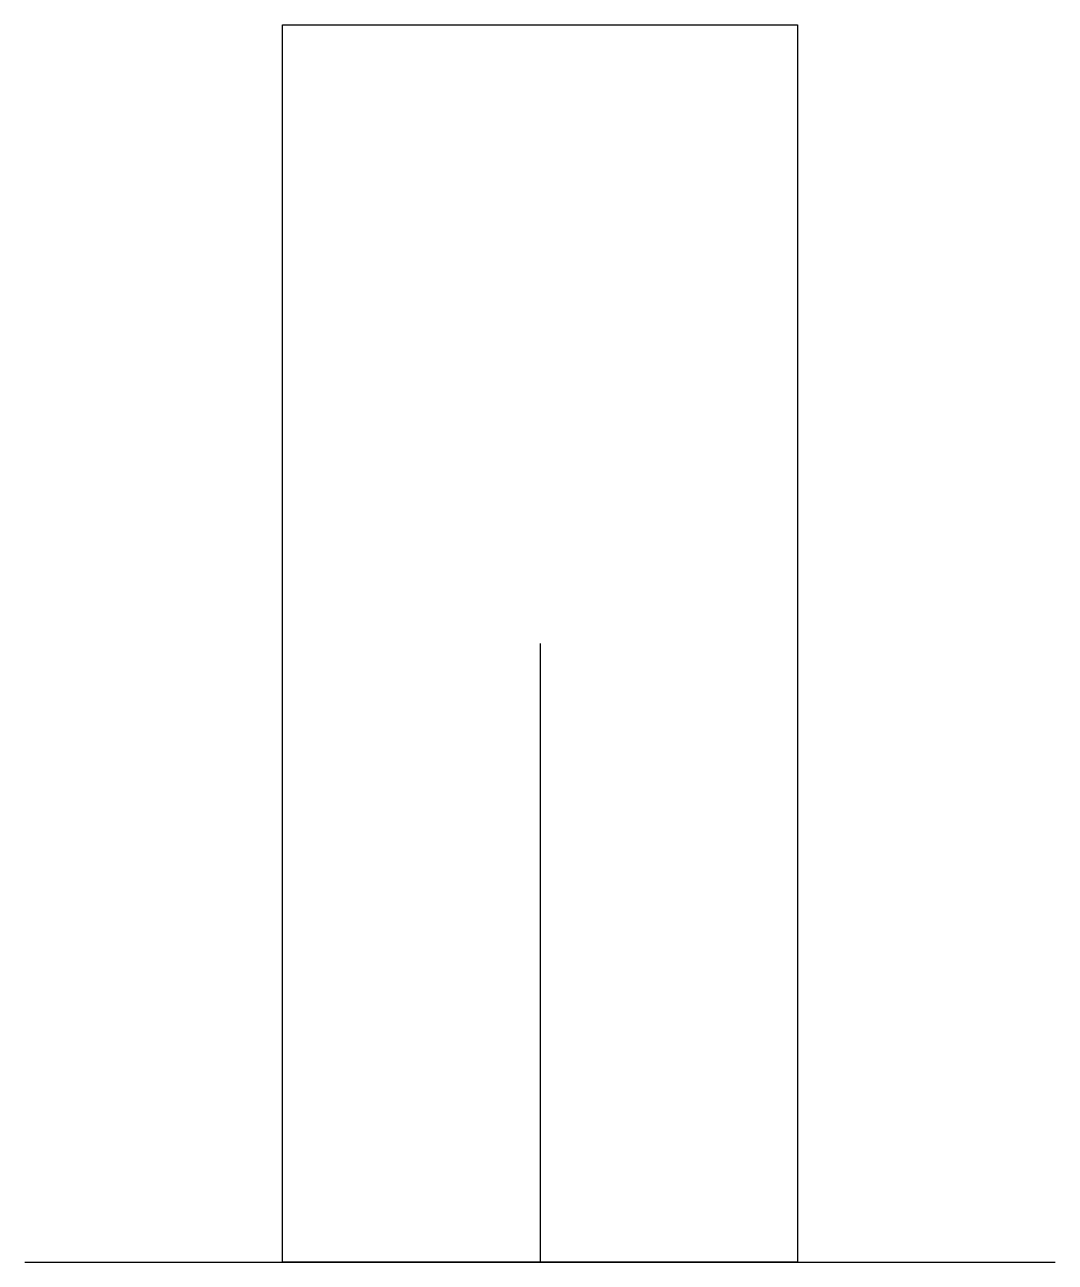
# Model space of a CAD drawing. Header units: millimetres. Extents: x -0.5 to 0.5, y 0 to 1.2.
import ezdxf

# ---------------------------------------------------------------- set-up
doc = ezdxf.new("R2010")
doc.units = ezdxf.units.MM
doc.layers.add('TRP', color=6, linetype='Continuous', true_color=0xff00ff)

msp = doc.modelspace()

# ---------------------------------------------------------------- linework, layer by layer
at = {"layer": 'TRP'}
for p, q in [((-0.25, 1.2), (0.25, 1.2)), ((-0.25, 0), (-0.25, 1.2)), ((0.25, 1.2), (0.25, 0)), ((0, 0.6), (0, 0)), ((-0.5, 0), (0.5, 0)), ((0.25, 0), (-0.25, 0))]:
    msp.add_line(p, q, dxfattribs=at)

doc.saveas('drawing.dxf')
